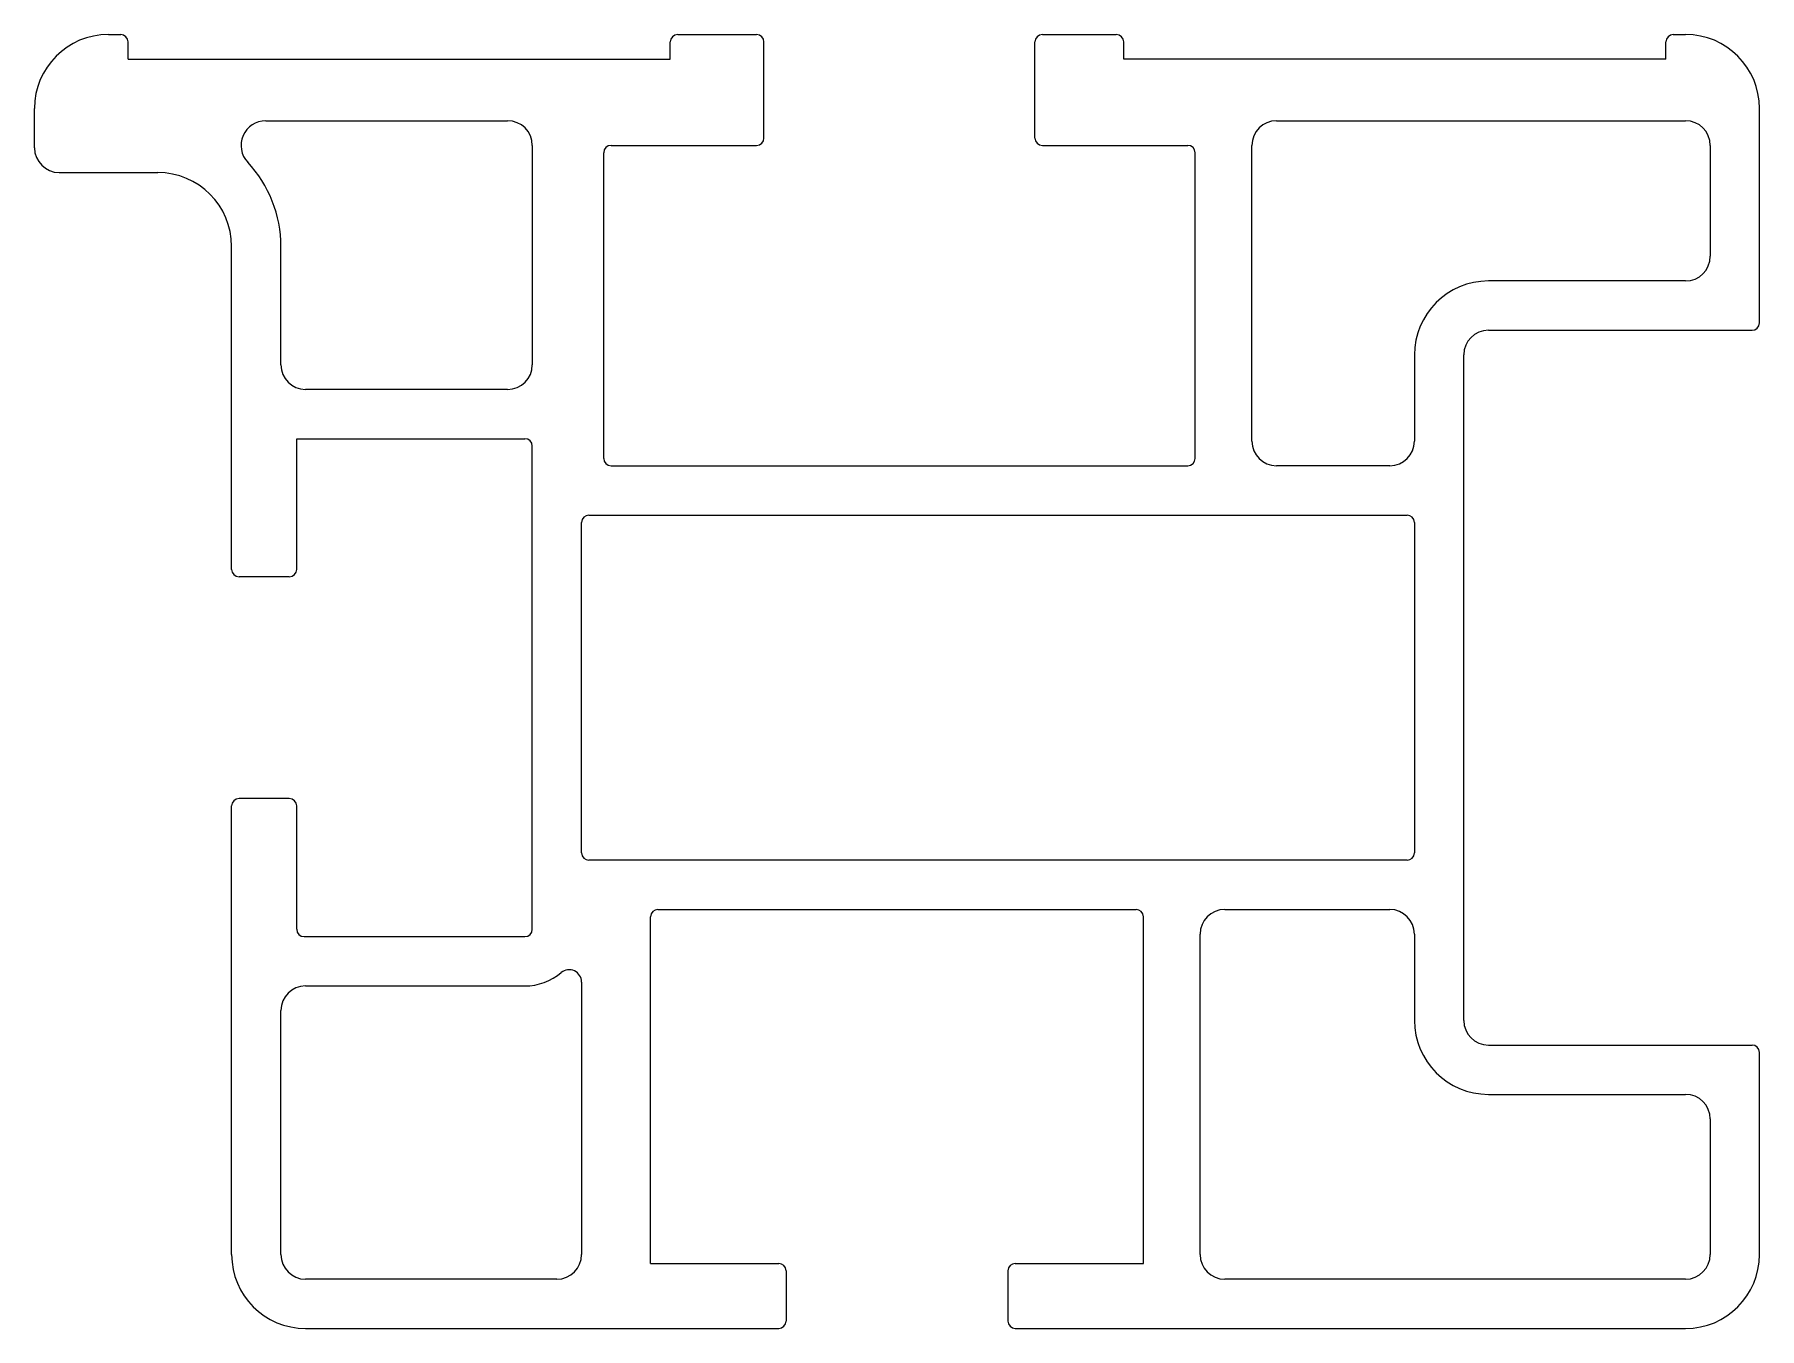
# Model space of a CAD drawing. Extents: x 585.2 to 655.2, y 552.6 to 605.1.
import ezdxf

# ---------------------------------------------------------------- set-up
doc = ezdxf.new("R2010")
doc.units = 0
doc.layers.get('0').update_dxf_attribs({"linetype": 'CONTINUOUS'})

msp = doc.modelspace()

# ---------------------------------------------------------------- linework, layer by layer
for p, q in [((588.215, 605.082), (588.715, 605.082)), ((611.315, 605.082), (614.515, 605.082)), ((626.115, 605.082), (629.115, 605.082)), ((651.715, 605.082), (652.215, 605.082)), ((589.015, 604.082), (589.015, 604.782)), ((611.015, 604.082), (611.015, 604.782)), ((614.815, 600.882), (614.815, 604.782)), ((625.815, 600.882), (625.815, 604.782)), ((629.415, 604.082), (629.415, 604.782)), ((651.415, 604.082), (651.415, 604.782)), ((589.015, 604.082), (611.015, 604.082)), ((651.415, 604.082), (629.415, 604.082)), ((585.215, 600.482), (585.215, 602.082)), ((655.215, 593.382), (655.215, 602.082)), ((594.596, 601.582), (604.415, 601.582)), ((635.615, 601.582), (652.215, 601.582)), ((605.415, 600.582), (605.415, 591.682)), ((608.315, 587.882), (608.315, 600.282)), ((608.615, 600.582), (614.515, 600.582)), ((626.115, 600.582), (632.015, 600.582)), ((632.315, 587.882), (632.315, 600.282)), ((634.615, 588.582), (634.615, 600.582)), ((653.215, 600.582), (653.215, 596.082)), ((586.215, 599.482), (590.215, 599.482)), ((593.215, 583.382), (593.215, 596.482)), ((595.215, 591.682), (595.215, 596.482)), ((652.215, 595.082), (644.215, 595.082)), ((644.215, 593.082), (654.915, 593.082)), ((641.215, 592.082), (641.215, 588.582)), ((643.215, 565.082), (643.215, 592.082)), ((604.415, 590.682), (596.215, 590.682)), ((595.855, 588.682), (605.115, 588.682)), ((595.855, 583.382), (595.855, 588.682)), ((605.415, 568.782), (605.415, 588.382)), ((608.615, 587.582), (632.015, 587.582)), ((640.215, 587.582), (635.615, 587.582)), ((607.415, 571.882), (607.415, 585.282)), ((607.715, 585.582), (640.915, 585.582)), ((641.215, 585.282), (641.215, 571.882)), ((595.555, 583.082), (593.515, 583.082)), ((595.555, 574.082), (593.515, 574.082)), ((593.215, 555.582), (593.215, 573.782)), ((595.855, 568.782), (595.855, 573.782)), ((640.915, 571.582), (607.715, 571.582)), ((610.215, 555.222), (610.215, 569.282)), ((610.515, 569.582), (629.915, 569.582)), ((630.215, 555.222), (630.215, 569.282)), ((633.515, 569.582), (640.215, 569.582)), ((596.155, 568.482), (605.115, 568.482)), ((632.515, 555.582), (632.515, 568.582)), ((641.215, 568.582), (641.215, 565.082)), ((596.215, 566.482), (605.115, 566.482)), ((607.415, 566.637), (607.415, 555.582)), ((595.215, 555.582), (595.215, 565.482)), ((644.215, 564.082), (654.915, 564.082)), ((655.215, 555.582), (655.215, 563.782)), ((644.215, 562.082), (652.215, 562.082)), ((653.215, 561.082), (653.215, 555.582)), ((610.215, 555.222), (615.415, 555.222)), ((625.015, 555.222), (630.215, 555.222)), ((606.415, 554.582), (596.215, 554.582)), ((615.715, 554.922), (615.715, 552.882)), ((624.715, 554.922), (624.715, 552.882)), ((652.215, 554.582), (633.515, 554.582)), ((596.215, 552.582), (615.415, 552.582)), ((625.015, 552.582), (652.215, 552.582))]:
    msp.add_line(p, q)
for centre, radius, start, end in [((588.215, 602.082), 3, 90, 180), ((588.715, 604.782), 0.3, 0, 90), ((611.315, 604.782), 0.3, 90, 180), ((614.515, 604.782), 0.3, 0, 90), ((626.115, 604.782), 0.3, 90, 180), ((629.115, 604.782), 0.3, 0, 90), ((651.715, 604.782), 0.3, 90, 180), ((652.215, 602.082), 3, 0, 90), ((594.596, 600.582), 1, 90, 223.10467), ((604.415, 600.582), 1, 0, 90), ((635.615, 600.582), 1, 90, 180), ((652.215, 600.582), 1, 0, 90), ((614.515, 600.882), 0.3, 270, 0), ((626.115, 600.882), 0.3, 180, 270), ((586.215, 600.482), 1, 180, 270), ((608.615, 600.282), 0.3, 90, 180), ((632.015, 600.282), 0.3, 0, 90), ((590.215, 596.482), 3, 0, 90), ((590.215, 596.482), 5, 0, 43.10467), ((652.215, 596.082), 1, 270, 0), ((644.215, 592.082), 3, 90, 180), ((644.215, 592.082), 1, 90, 180), ((654.915, 593.382), 0.3, 270, 0), ((596.215, 591.682), 1, 180, 270), ((604.415, 591.682), 1, 270, 0), ((605.115, 588.382), 0.3, 0, 90), ((635.615, 588.582), 1, 180, 270), ((640.215, 588.582), 1, 270, 360), ((608.615, 587.882), 0.3, 180, 270), ((632.015, 587.882), 0.3, 270, 0), ((607.715, 585.282), 0.3, 90, 180), ((640.915, 585.282), 0.3, 0, 90), ((593.515, 583.382), 0.3, 180, 270), ((595.555, 583.382), 0.3, 270, 0), ((593.515, 573.782), 0.3, 90, 180), ((595.555, 573.782), 0.3, 0, 90), ((607.715, 571.882), 0.3, 180, 270), ((640.915, 571.882), 0.3, 270, 0), ((610.515, 569.282), 0.3, 90, 180), ((629.915, 569.282), 0.3, 0, 90), ((633.515, 568.582), 1, 90, 180), ((640.215, 568.582), 1, 0, 90), ((596.155, 568.782), 0.3, 180, 270), ((605.115, 568.782), 0.3, 270, 0), ((605.115, 568.782), 2.3, 270, 310.0052), ((606.915, 566.637), 0.5, 0, 130.0052), ((596.215, 565.482), 1, 90, 180), ((644.215, 565.082), 3, 180, 270), ((644.215, 565.082), 1, 180, 270), ((654.915, 563.782), 0.3, 0, 90), ((652.215, 561.082), 1, 0, 90), ((596.215, 555.582), 3, 180, 270), ((596.215, 555.582), 1, 180, 270), ((606.415, 555.582), 1, 270, 0), ((615.415, 554.922), 0.3, 0, 90), ((625.015, 554.922), 0.3, 90, 180), ((633.515, 555.582), 1, 180, 270), ((652.215, 555.582), 3, 270, 0), ((652.215, 555.582), 1, 270, 0), ((615.415, 552.882), 0.3, 270, 0), ((625.015, 552.882), 0.3, 180, 270)]:
    msp.add_arc(centre, radius, start, end)

doc.saveas('drawing.dxf')
